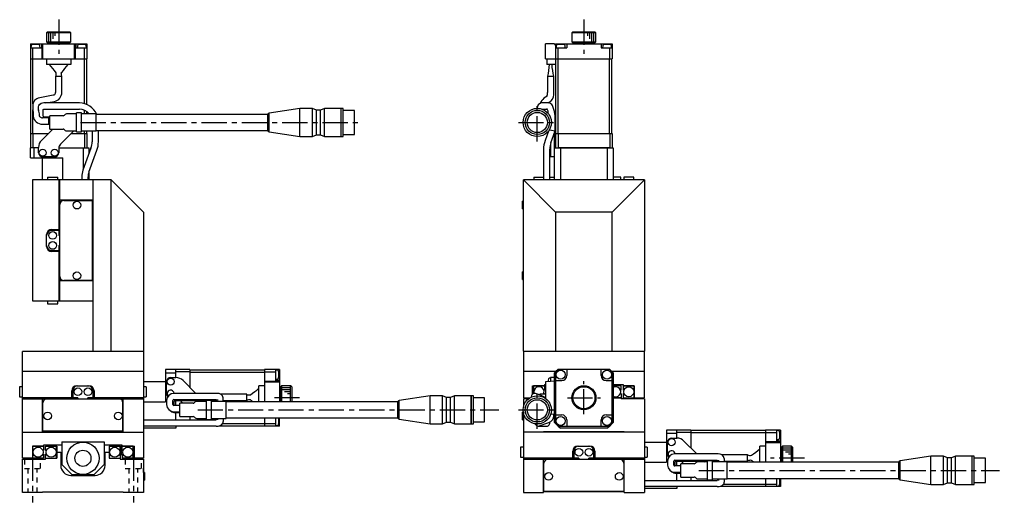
# Model space of a CAD drawing. Extents: x -591 to 418, y 17 to 757.
# Drawn here: x -82.6 to 403.2, y 273 to 512.4 of the extents above; entities that cross this region are included whole.
import ezdxf

# ---------------------------------------------------------------- set-up
doc = ezdxf.new("R2010")
doc.units = 0
doc.header["$LTSCALE"] = 10
doc.linetypes.add('CENTER', pattern=[2, 1.25, -0.25, 0.25, -0.25])
doc.linetypes.add('DOT', pattern=[0.5, 0.25, -0.25])
doc.layers.add('1', color=7, linetype='CONTINUOUS')

msp = doc.modelspace()

# ---------------------------------------------------------------- linework, layer by layer
at = {"layer": '1', "color": 4, "linetype": 'CENTER'}
for p, q in [((-63.217976, 512.362223), (-63.217976, 495.413484)), ((197.169486, 512.362222), (197.169486, 495.413484)), ((174.069486, 451.966426), (174.069486, 470.766424)), ((-52.375082, 461.366425), (87.624918, 461.366425)), ((164.669487, 461.366425), (183.469484, 461.366425)), ((197.169486, 316.666425), (197.169486, 333.066425)), ((174.069486, 309.466426), (174.069486, 328.266423)), ((56.216996, 324.866425), (42.011875, 324.866425)), ((188.969486, 324.866425), (205.369486, 324.866425)), ((5.726911, 318.866425), (154.935208, 318.866424)), ((164.669487, 318.866424), (183.469485, 318.866424)), ((-76.217976, 296.136478), (-76.217976, 272.992683)), ((-26.217976, 296.136478), (-26.217976, 272.992683)), ((306.517893, 294.866425), (289.686042, 294.866425)), ((254.154559, 288.866425), (403.188343, 288.866424))]:
    msp.add_line(p, q, dxfattribs=at)
at = {"layer": '1', "color": 7, "linetype": 'CONTINUOUS'}
for p, q in [((-68.717976, 506.366425), (-69.217976, 505.866425)), ((-57.217976, 505.866425), (-69.217976, 505.866425)), ((-69.217976, 505.866425), (-69.217976, 501.366425)), ((-68.717976, 506.366425), (-57.717976, 506.366425)), ((-57.217976, 505.866425), (-57.717976, 506.366425)), ((-57.217976, 501.366425), (-57.217976, 505.866425)), ((191.669486, 506.366425), (191.169486, 505.866425)), ((203.169486, 505.866425), (191.169486, 505.866425)), ((191.169486, 505.866425), (191.169486, 501.366425)), ((191.669486, 506.366425), (202.669486, 506.366425)), ((203.169486, 505.866425), (202.669486, 506.366425)), ((203.169486, 501.366425), (203.169486, 505.866425)), ((-69.217976, 501.366425), (-57.217976, 501.366425)), ((-69.217976, 501.366425), (-68.717976, 500.866425)), ((-57.717976, 500.866425), (-68.717976, 500.866425)), ((-65.717976, 500.866425), (-65.717976, 500.366425)), ((-60.717976, 500.366425), (-60.717976, 500.866425)), ((-57.717976, 500.866425), (-57.217976, 501.366425)), ((191.169486, 501.366425), (203.169486, 501.366425)), ((191.169486, 501.366425), (191.669486, 500.866425)), ((202.669486, 500.866425), (191.669486, 500.866425)), ((194.669486, 500.866425), (194.669486, 500.366425)), ((199.669486, 500.366425), (199.669486, 500.866425)), ((202.669486, 500.866425), (203.169486, 501.366425)), ((-77.217976, 500.366425), (-49.217976, 500.366425)), ((-77.217976, 500.366425), (-77.217976, 492.866425)), ((-77.217976, 498.366425), (-71.717976, 498.366425)), ((-76.881775, 499.351705), (-76.967976, 498.366425)), ((-76.017976, 492.866425), (-76.017976, 498.366425)), ((-72.467976, 498.366425), (-72.554177, 499.351705)), ((-71.717976, 500.366425), (-71.717976, 498.366425)), ((-71.467976, 492.866425), (-71.467976, 500.066425)), ((-71.433013, 500.066425), (-71.467976, 500.066425)), ((-71.433013, 500.366425), (-71.433013, 500.066425)), ((-71.118342, 492.866425), (-71.118342, 500.366425)), ((-55.31761, 492.866425), (-55.31761, 500.366425)), ((-55.002939, 500.366425), (-55.002939, 500.066425)), ((-54.967976, 500.066425), (-55.002939, 500.066425)), ((-54.967976, 492.866425), (-54.967976, 500.066425)), ((-54.717976, 500.366425), (-54.717976, 498.366425)), ((-54.717976, 498.366425), (-49.217976, 498.366425)), ((-53.881775, 499.351705), (-53.967976, 498.366425)), ((-50.417976, 492.866425), (-50.417976, 498.366425)), ((-49.467976, 498.366425), (-49.554177, 499.351705)), ((-49.217976, 500.366425), (-49.217976, 492.866425)), ((178.169486, 492.866425), (178.169486, 500.366425)), ((182.669486, 500.366425), (178.169486, 500.366425)), ((182.669486, 500.366425), (182.669486, 500.066425)), ((182.669486, 500.066425), (183.169486, 500.066425)), ((183.169486, 500.366425), (211.169486, 500.366425)), ((183.169486, 500.366425), (183.169486, 490.066425)), ((183.169486, 498.366425), (188.669486, 498.366425)), ((183.505686, 499.351705), (183.419486, 498.366425)), ((184.369486, 492.866425), (184.369486, 498.366425)), ((187.919486, 498.366425), (187.833285, 499.351705)), ((188.669486, 500.366425), (188.669486, 498.366425)), ((205.669486, 500.366425), (205.669486, 498.366425)), ((205.669486, 498.366425), (211.169486, 498.366425)), ((206.505686, 499.351705), (206.419486, 498.366425)), ((209.969486, 492.866425), (209.969486, 498.366425)), ((210.919486, 498.366425), (210.833285, 499.351705)), ((211.169486, 500.366425), (211.169486, 492.866425)), ((-77.217976, 492.866425), (-49.217976, 492.866425)), ((-77.117976, 455.866425), (-77.117976, 492.866425)), ((-75.976555, 470.5857), (-75.976555, 492.866425)), ((-69.217976, 492.866425), (-69.217976, 490.066425)), ((-57.217976, 492.866425), (-57.217976, 490.066425)), ((-50.459397, 470.694736), (-50.459397, 492.866425)), ((-49.317976, 470.296339), (-49.317976, 492.866425)), ((178.169486, 492.866425), (211.169486, 492.866425)), ((178.769486, 492.866425), (178.769486, 490.066425)), ((183.269486, 455.866425), (183.269486, 492.866425)), ((184.410907, 455.866425), (184.410907, 492.866425)), ((209.928064, 455.866425), (209.928064, 492.866425)), ((211.069486, 455.866425), (211.069486, 492.866425)), ((-57.217976, 490.066425), (-69.217976, 490.066425)), ((-64.516864, 486.010544), (-64.470418, 485.893935)), ((-62.002547, 485.733015), (-61.968916, 485.883448)), ((-61.968916, 485.883448), (-61.929062, 485.990136)), ((-61.929062, 485.990136), (-61.844673, 486.131952)), ((183.169486, 490.066425), (178.769486, 490.066425)), ((-64.767975, 484.266425), (-61.667975, 484.266425)), ((-64.767975, 484.266425), (-64.767975, 476.283724)), ((-61.667975, 476.283724), (-61.667975, 484.266425)), ((179.144486, 484.266425), (179.144486, 476.283724)), ((179.144486, 484.266425), (182.244486, 484.266425)), ((182.244486, 476.283724), (182.244486, 484.266425)), ((-65.890907, 474.854103), (-72.652744, 473.619749)), ((-69.580473, 471.029355), (-65.334211, 471.804498)), ((-65.840681, 474.864332), (-65.890907, 474.854103)), ((-65.704032, 474.903227), (-65.840681, 474.864332)), ((-65.573793, 474.956433), (-65.704032, 474.903227)), ((-65.45118, 475.022698), (-65.573793, 474.956433)), ((177.368333, 473.375923), (177.360522, 473.370577)), ((178.936495, 474.444273), (177.368333, 473.375923)), ((179.429876, 471.029355), (180.925556, 472.048325)), ((-76.07208, 469.512641), (-75.811415, 464.507443)), ((-75.976555, 455.866425), (-75.976555, 467.6784)), ((-73.250771, 469.695281), (-73.194502, 469.774524)), ((-72.846736, 470.134117), (-72.375305, 470.490493)), ((-70.925807, 467.479355), (-70.925496, 467.496875)), ((-70.925807, 464.479355), (-70.925807, 467.479355)), ((-70.925496, 467.496875), (-70.924497, 467.515321)), ((-70.924497, 467.515321), (-70.922809, 467.533716)), ((-70.922809, 467.533716), (-70.920432, 467.552044)), ((-70.920432, 467.552044), (-70.917363, 467.57029)), ((-70.917363, 467.57029), (-70.913601, 467.588438)), ((-70.913601, 467.588438), (-70.909141, 467.606472)), ((-70.909141, 467.606472), (-70.903978, 467.624376)), ((-70.903978, 467.624376), (-70.898104, 467.642131)), ((-70.898104, 467.642131), (-70.891513, 467.659719)), ((-70.891513, 467.659719), (-70.884195, 467.67712)), ((-70.884195, 467.67712), (-70.876138, 467.694312)), ((-70.876138, 467.694312), (-70.86733, 467.711274)), ((-70.86733, 467.711274), (-70.857756, 467.727979)), ((-70.857756, 467.727979), (-70.847402, 467.744402)), ((-70.847402, 467.744402), (-70.836247, 467.760512)), ((-70.836247, 467.760512), (-70.824273, 467.776277)), ((-70.824273, 467.776277), (-70.811456, 467.791661)), ((-70.811456, 467.791661), (-70.797771, 467.806623)), ((-70.797771, 467.806623), (-70.783191, 467.821119)), ((-70.783191, 467.821119), (-70.767686, 467.835095)), ((-70.767686, 467.835095), (-70.751222, 467.848494)), ((-70.751222, 467.848494), (-70.733766, 467.861248)), ((-70.733766, 467.861248), (-70.715282, 467.873278)), ((-70.715282, 467.873278), (-70.695736, 467.884493)), ((-70.695736, 467.884493), (-70.675097, 467.894787)), ((-70.675097, 467.894787), (-70.653345, 467.904038)), ((-70.653345, 467.904038), (-70.630473, 467.912105)), ((-70.630473, 467.912105), (-70.606507, 467.918829)), ((-70.606507, 467.918829), (-70.581514, 467.924038)), ((-70.581514, 467.924038), (-70.55562, 467.927559)), ((-70.55562, 467.927559), (-70.529029, 467.929231)), ((-70.529029, 467.929231), (-70.519512, 467.929355)), ((-52.912855, 471.029355), (-70.519512, 471.029355)), ((-70.519512, 467.929355), (-52.912855, 467.929355)), ((-50.459397, 465.566425), (-50.459397, 467.415744)), ((-49.317976, 465.566425), (-49.317976, 466.764627)), ((56.36781, 468.366424), (41.133828, 466.050751)), ((56.36781, 454.366426), (56.36781, 468.366424)), ((62.560809, 468.366424), (56.36781, 468.366424)), ((62.560809, 454.366426), (62.560809, 468.366424)), ((64.560809, 467.516425), (62.560809, 468.366424)), ((64.560809, 455.216425), (64.560809, 467.516425)), ((66.560809, 467.516425), (64.560809, 467.516425)), ((68.560809, 468.366424), (66.560809, 467.516425)), ((66.560809, 455.216425), (66.560809, 467.516425)), ((68.560809, 454.366426), (68.560809, 468.366424)), ((76.817809, 468.366424), (68.560809, 468.366424)), ((76.817809, 454.366426), (76.817809, 468.366424)), ((76.867809, 468.316424), (76.817809, 468.366424)), ((76.867809, 454.366426), (76.867809, 468.366424)), ((77.867811, 468.366424), (76.867809, 468.366424)), ((77.867811, 454.366426), (77.867811, 468.366424)), ((83.367812, 467.366423), (77.867811, 467.366423)), ((83.367812, 455.366427), (83.367812, 467.366423)), ((175.999943, 471.029355), (175.960617, 471.028883)), ((179.742353, 471.029355), (175.999943, 471.029355)), ((176.50422, 467.929355), (179.098119, 467.929355)), ((177.136073, 467.656602), (177.146956, 467.929499)), ((177.213141, 467.620817), (177.378905, 467.929355)), ((-72.715611, 464.668668), (-72.738136, 465.101187)), ((-72.715084, 464.659578), (-72.715611, 464.668668)), ((-72.69554, 464.528278), (-72.715084, 464.659578)), ((-72.659167, 464.411992), (-72.69554, 464.528278)), ((-72.610147, 464.307152), (-72.659167, 464.411992)), ((-72.550511, 464.211093), (-72.610147, 464.307152)), ((-68.13219, 463.616425), (-71.266665, 463.616425)), ((-67.63219, 464.029355), (-70.475807, 464.029355)), ((-68.13219, 460.516425), (-68.13219, 463.616425)), ((-67.63219, 458.066425), (-67.63219, 464.666425)), ((-61.046403, 464.666425), (-67.63219, 464.666425)), ((-60.025083, 465.273532), (-60.339296, 464.959318)), ((-54.467976, 465.566425), (-59.317976, 465.566425)), ((-54.467976, 456.666425), (-54.467976, 466.066425)), ((-51.967976, 466.066425), (-54.467976, 466.066425)), ((-51.967976, 456.666425), (-51.967976, 466.066425)), ((-44.63219, 465.566425), (-51.967976, 465.566425)), ((-44.63219, 457.166425), (-44.63219, 465.566425)), ((40.410154, 465.366425), (-44.63219, 465.366425)), ((40.410154, 457.366425), (40.410154, 465.366425)), ((41.133828, 456.682099), (41.133828, 466.050751)), ((-71.75351, 452.487746), (-66.17483, 458.066425)), ((-71.266665, 460.516425), (-68.13219, 460.516425)), ((-68.13219, 460.929355), (-67.63219, 460.929355)), ((-67.63219, 458.066425), (-61.046403, 458.066425)), ((-55.761122, 457.166425), (-62.339296, 450.588251)), ((-60.339296, 457.773532), (-60.025083, 457.459318)), ((-59.317976, 457.166425), (-54.467976, 457.166425)), ((-54.467976, 456.666425), (-51.967976, 456.666425)), ((-51.967976, 457.166425), (-44.63219, 457.166425)), ((-50.459397, 455.866425), (-50.459397, 457.166425)), ((-49.317976, 455.866425), (-49.317976, 457.166425)), ((-46.637674, 457.166425), (-46.637674, 451.835513)), ((-44.63219, 457.366425), (40.410154, 457.366425)), ((-43.537674, 451.835513), (-43.537674, 457.366425)), ((41.133828, 456.682099), (56.36781, 454.366426)), ((179.617246, 457.097662), (177.894933, 452.365644)), ((180.044358, 457.719387), (182.955647, 457.206049)), ((180.80798, 451.305382), (182.955647, 457.206049)), ((182.955647, 457.206049), (182.955647, 461.479355)), ((-77.217976, 455.866425), (-77.217976, 448.966425)), ((-77.217976, 455.866425), (-68.37483, 455.866425)), ((-76.017976, 455.866425), (-76.017976, 448.866425)), ((-57.061122, 455.866425), (-49.217976, 455.866425)), ((-50.417976, 455.866425), (-50.417976, 448.866425)), ((-49.217976, 455.866425), (-49.217976, 448.966425)), ((56.36781, 454.366426), (62.560809, 454.366426)), ((62.560809, 454.366426), (64.560809, 455.216425)), ((64.560809, 455.216425), (66.560809, 455.216425)), ((66.560809, 455.216425), (68.560809, 454.366426)), ((68.560809, 454.366426), (76.817809, 454.366426)), ((76.817809, 454.366426), (76.867809, 454.416426)), ((76.867809, 454.366426), (77.867811, 454.366426)), ((77.867811, 455.366427), (83.367812, 455.366427)), ((182.669486, 432.866425), (182.669486, 456.419827)), ((183.169486, 455.866425), (183.169486, 448.866425)), ((183.169486, 455.866425), (211.169486, 455.866425)), ((184.369486, 455.866425), (184.369486, 448.966425)), ((209.969486, 455.866425), (209.969486, 448.966425)), ((211.169486, 455.866425), (211.169486, 448.866425)), ((-77.217976, 448.966425), (-77.117976, 448.866425)), ((-77.217976, 443.866425), (-77.217976, 448.866425)), ((-73.217976, 448.866425), (-77.217976, 448.866425)), ((-75.496005, 448.866425), (-75.496005, 443.866425)), ((-73.217976, 446.366425), (-73.217976, 448.952212)), ((-63.217976, 448.46693), (-63.217976, 446.366425)), ((-63.191258, 448.866425), (-48.217976, 448.866425)), ((-47.226168, 448.618247), (-51.192041, 437.722102)), ((-50.939947, 438.414723), (-50.939947, 448.866425)), ((-49.317976, 448.866425), (-49.217976, 448.966425)), ((-48.278993, 436.661839), (-44.313121, 447.557985)), ((-48.217976, 448.866425), (-48.217976, 445.893277)), ((177.119486, 448.088116), (177.119486, 432.866425)), ((180.669486, 448.116425), (180.219486, 448.077055)), ((180.219486, 432.866425), (180.219486, 448.088116)), ((180.669486, 450.894279), (180.669486, 444.366425)), ((182.669486, 448.866425), (211.669486, 448.866425)), ((184.269486, 448.866425), (184.369486, 448.966425)), ((184.369486, 448.966425), (209.969486, 448.966425)), ((185.507582, 448.866425), (185.507582, 432.866425)), ((208.831389, 432.866425), (208.831389, 448.866425)), ((209.969486, 448.966425), (210.069486, 448.866425)), ((211.669486, 448.866425), (211.669486, 432.866425)), ((-77.217976, 443.866425), (-61.217976, 443.866425)), ((-65.217976, 444.366425), (-71.217976, 444.366425)), ((-71.217976, 432.866425), (-71.217976, 443.866425)), ((-61.217976, 432.866425), (-61.217976, 443.866425)), ((180.219486, 444.655795), (180.669486, 444.616425)), ((182.669486, 444.366425), (180.669486, 444.366425)), ((-76.217976, 432.866425), (-76.217976, 372.866425)), ((-37.217976, 432.866425), (-76.217976, 432.866425)), ((-68.717976, 434.266425), (-68.717976, 432.866425)), ((-68.717976, 434.266425), (-63.717976, 434.266425)), ((-63.717976, 432.866425), (-63.717976, 434.266425)), ((-63.217976, 432.866425), (-63.217976, 405.366425)), ((-62.717976, 372.866425), (-62.717976, 432.866425)), ((-51.767976, 434.455809), (-51.767976, 432.866425)), ((-48.667976, 432.866425), (-48.667976, 434.455809)), ((-48.217976, 436.829483), (-48.217976, 432.866425)), ((-46.217976, 347.866425), (-46.217976, 432.866425)), ((-37.217976, 347.966425), (-37.217976, 432.866425)), ((-21.217976, 416.866425), (-37.217976, 432.866425)), ((167.169486, 347.966425), (167.169486, 432.866425)), ((183.169486, 416.866425), (167.169486, 432.866425)), ((227.169486, 432.866425), (167.169486, 432.866425)), ((172.419486, 434.266425), (172.419486, 432.866425)), ((172.419486, 434.266425), (177.119486, 434.266425)), ((180.219486, 434.266425), (182.669486, 434.266425)), ((227.169486, 432.866425), (211.169486, 416.866425)), ((215.419486, 434.266425), (211.669486, 434.266425)), ((215.419486, 432.866425), (215.419486, 434.266425)), ((216.919486, 434.266425), (216.919486, 432.866425)), ((221.919486, 434.266425), (216.919486, 434.266425)), ((221.919486, 432.866425), (221.919486, 434.266425)), ((227.169486, 432.866425), (227.169486, 347.966425)), ((-46.217976, 422.866425), (-62.717976, 422.866425)), ((-60.717976, 422.666425), (-46.717976, 422.666425)), ((-47.717976, 422.866425), (-47.717976, 422.666425)), ((-46.717976, 422.666425), (-46.717976, 383.066425)), ((-46.517976, 422.866425), (-46.517976, 382.866425)), ((166.669486, 418.466425), (166.669486, 422.266425)), ((167.169486, 422.266425), (166.669486, 422.266425)), ((166.669486, 418.466425), (167.169486, 418.466425)), ((-21.217976, 416.866425), (-21.217976, 347.966425)), ((183.169486, 416.866425), (183.169486, 347.966425)), ((211.169486, 416.866425), (183.169486, 416.866425)), ((211.169486, 347.966425), (211.169486, 416.866425)), ((-66.717976, 408.366425), (-63.217976, 408.366425)), ((-69.217976, 399.866425), (-69.217976, 405.866425)), ((-63.217976, 407.866425), (-66.717976, 407.866425)), ((-62.717976, 405.366425), (-63.217976, 405.366425)), ((-63.217976, 400.366425), (-62.717976, 400.366425)), ((-63.217976, 400.366425), (-63.217976, 372.866425)), ((-66.717976, 397.866425), (-63.217976, 397.866425)), ((-63.217976, 397.366425), (-66.717976, 397.366425)), ((166.669486, 383.466425), (166.669486, 387.266425)), ((167.169486, 387.266425), (166.669486, 387.266425)), ((-46.217976, 382.866425), (-62.717976, 382.866425)), ((-46.717976, 383.066425), (-60.717976, 383.066425)), ((-47.717976, 383.066425), (-47.717976, 382.866425)), ((166.669486, 383.466425), (167.169486, 383.466425)), ((-76.217976, 372.866425), (-46.217976, 372.866425)), ((-68.717976, 372.866425), (-68.717976, 371.466425)), ((-68.717976, 371.466425), (-63.717976, 371.466425)), ((-63.717976, 371.466425), (-63.717976, 372.866425)), ((-21.217976, 347.866425), (-81.217976, 347.866425)), ((-81.217976, 294.866425), (-81.217976, 347.866425)), ((-46.217976, 347.966425), (-37.217976, 347.966425)), ((-37.217976, 347.966425), (-37.117976, 347.866425)), ((-21.317976, 347.866425), (-21.217976, 347.966425)), ((-21.217976, 347.866425), (-21.217976, 294.866425)), ((167.169486, 347.966425), (167.269486, 347.866425)), ((167.169486, 347.866425), (167.169486, 324.866425)), ((227.169486, 347.866425), (167.169486, 347.866425)), ((183.069486, 347.866425), (183.169486, 347.966425)), ((183.169486, 347.966425), (211.169486, 347.966425)), ((211.169486, 347.966425), (211.269486, 347.866425)), ((227.069486, 347.866425), (227.169486, 347.966425)), ((227.169486, 324.866425), (227.169486, 347.866425)), ((-21.217976, 337.866425), (-81.217976, 337.866425)), ((-5.217976, 338.866425), (-10.217976, 338.866425)), ((-10.217976, 338.866425), (-10.217976, 322.866425)), ((-5.217976, 337.144454), (-10.217976, 337.144454)), ((-5.217976, 338.766425), (-5.117976, 338.866425)), ((-5.217976, 334.866425), (-5.217976, 338.866425)), ((1.782024, 337.666425), (-5.217976, 337.666425)), ((1.782024, 338.866425), (-5.117976, 338.866425)), ((1.782024, 338.866425), (1.782024, 330.023279)), ((1.782024, 338.766425), (38.782024, 338.766425)), ((1.782024, 337.625003), (38.782024, 337.625003)), ((38.782024, 338.866425), (38.782024, 322.866424)), ((46.282024, 338.866425), (38.782024, 338.866425)), ((38.782024, 337.666425), (44.282024, 337.666425)), ((44.282024, 338.866425), (44.282024, 333.366425)), ((45.267303, 338.530224), (44.282024, 338.616425)), ((46.282024, 338.866425), (46.282024, 322.866424)), ((183.313079, 337.866425), (167.169486, 337.866425)), ((182.669485, 337.144454), (183.169485, 337.666425)), ((182.669485, 312.588396), (182.669485, 337.144454)), ((184.369485, 338.866425), (183.169485, 337.666425)), ((183.169486, 337.666425), (183.169486, 312.066425)), ((210.014718, 338.866425), (184.324253, 338.866425)), ((188.669485, 338.866425), (188.669485, 335.866425)), ((205.669485, 335.866425), (205.669485, 338.866425)), ((211.169485, 337.666425), (209.969485, 338.866425)), ((227.169486, 337.866425), (211.025892, 337.866425)), ((211.169485, 337.666425), (211.669485, 337.144455)), ((211.169486, 312.066425), (211.169486, 337.666425)), ((211.669485, 337.144455), (211.669486, 312.588396)), ((-81.217976, 330.366425), (-82.617976, 330.366425)), ((-82.617976, 330.366425), (-82.617976, 325.366425)), ((-54.217976, 330.866425), (-48.217976, 330.866425)), ((-21.217976, 332.866425), (-10.217976, 332.866425)), ((-19.817976, 330.366425), (-21.217976, 330.366425)), ((-19.817976, 330.366425), (-19.817976, 325.366425)), ((-9.717976, 326.866425), (-9.717976, 332.866425)), ((-7.717976, 334.866425), (-5.13219, 334.866425)), ((-1.596656, 333.401959), (4.758576, 327.046727)), ((35.982024, 322.866424), (35.982024, 330.866425)), ((38.782024, 330.866425), (35.982024, 330.866425)), ((38.782024, 333.116425), (45.982024, 333.116425)), ((38.782024, 332.766791), (46.282024, 332.766791)), ((44.282024, 334.116425), (45.267303, 334.202626)), ((46.282024, 333.366425), (44.282024, 333.366425)), ((45.982024, 333.081461), (45.982024, 333.116425)), ((46.282024, 333.081461), (45.982024, 333.081461)), ((47.282024, 330.866425), (46.782024, 330.366425)), ((46.782024, 322.866424), (46.782024, 330.366425)), ((47.282024, 330.866425), (47.282024, 322.866424)), ((51.782024, 330.866425), (47.282024, 330.866425)), ((51.782024, 322.866424), (51.782024, 330.866425)), ((52.282024, 330.366425), (51.782024, 330.866425)), ((52.282024, 330.366425), (52.282024, 322.866424)), ((171.669486, 330.866425), (177.669486, 330.866425)), ((171.669486, 326.685678), (171.669486, 330.866425)), ((172.219486, 330.816425), (172.169486, 330.866425)), ((172.169486, 326.965752), (172.169486, 330.866425)), ((177.669486, 330.816425), (172.219486, 330.816425)), ((172.219486, 330.816425), (172.219486, 326.981644)), ((177.669486, 331.366425), (178.169485, 331.366425)), ((177.669486, 331.366425), (177.669486, 328.869027)), ((183.169485, 333.116424), (178.169485, 332.766791)), ((178.169485, 332.766791), (178.169486, 324.540047)), ((180.669485, 334.616425), (179.986698, 334.556689)), ((182.669485, 334.866425), (180.669485, 334.866425)), ((180.669485, 334.866425), (180.669485, 332.941608)), ((183.169485, 333.366425), (186.169485, 333.366425)), ((208.169485, 333.366425), (211.169485, 333.366425)), ((211.669485, 331.366425), (216.669486, 331.366425)), ((215.669486, 330.866425), (211.669485, 330.866425)), ((215.669486, 328.869027), (215.669486, 330.866425)), ((216.669486, 331.366425), (216.669486, 328.869027)), ((216.669486, 330.866425), (222.169486, 330.866425)), ((222.119486, 330.816425), (216.669486, 330.816425)), ((222.119486, 330.816425), (222.169486, 330.866425)), ((222.119486, 324.866425), (222.119486, 330.816425)), ((222.169486, 330.866425), (222.169486, 324.866425)), ((-56.717976, 324.866425), (-56.717976, 328.366425)), ((-56.217976, 328.366425), (-56.217976, 324.866425)), ((-46.217976, 324.866425), (-46.217976, 328.366425)), ((-45.717976, 328.366425), (-45.717976, 324.866425)), ((14.845102, 327.046727), (-6.154898, 327.046727)), ((29.982024, 326.616424), (17.122448, 326.616424)), ((29.982024, 323.516424), (29.982024, 326.616424)), ((46.782024, 327.366425), (46.282024, 327.366425)), ((120.86781, 325.866423), (105.633827, 323.55075)), ((120.86781, 311.866425), (120.86781, 325.866423)), ((127.060809, 325.866423), (120.86781, 325.866423)), ((127.060809, 311.866425), (127.060809, 325.866423)), ((129.060809, 325.016424), (127.060809, 325.866423)), ((133.060809, 325.866423), (131.060809, 325.016424)), ((133.060809, 311.866425), (133.060809, 325.866423)), ((141.317809, 325.866423), (133.060809, 325.866423)), ((141.317809, 311.866425), (141.317809, 325.866423)), ((141.367809, 325.816423), (141.317809, 325.866423)), ((141.367809, 311.866425), (141.367809, 325.866423)), ((142.367811, 325.866423), (141.367809, 325.866423)), ((142.367811, 311.866425), (142.367811, 325.866423)), ((171.113918, 325.211864), (171.113918, 325.496727)), ((175.588607, 326.081702), (173.194049, 326.953251)), ((178.169486, 326.616424), (175.506204, 326.616424)), ((177.329951, 328.529492), (177.669486, 328.869027)), ((177.329951, 327.203358), (177.669486, 326.863823)), ((177.669486, 326.863823), (177.669486, 326.616424)), ((215.329951, 328.529492), (215.669486, 328.869027)), ((215.669486, 326.863823), (215.329951, 327.203358)), ((215.669486, 326.863823), (215.669486, 324.366425)), ((216.669486, 328.869027), (217.00902, 328.529492)), ((216.669486, 326.863823), (217.00902, 327.203358)), ((216.669486, 326.863823), (216.669486, 324.866425)), ((-82.617976, 325.366425), (-81.217976, 325.366425)), ((-53.717976, 324.866425), (-81.217976, 324.866425)), ((-81.217976, 324.366425), (-21.217976, 324.366425)), ((-71.217976, 307.866425), (-71.217976, 324.366425)), ((-71.017976, 308.366425), (-71.017976, 322.366425)), ((-53.717976, 324.866425), (-53.717976, 324.366425)), ((-48.717976, 324.366425), (-48.717976, 324.866425)), ((-21.217976, 324.866425), (-48.717976, 324.866425)), ((-31.417976, 308.366425), (-31.417976, 322.366425)), ((-31.217976, 307.866425), (-31.217976, 324.366425)), ((-21.217976, 325.366425), (-19.817976, 325.366425)), ((-21.217976, 322.866425), (-10.217976, 322.866425)), ((-9.704898, 323.496727), (-9.704898, 321.496727)), ((-6.604898, 321.496727), (-6.604898, 323.496727)), ((-6.154898, 323.946727), (14.845102, 323.946727)), ((-3.13219, 321.046727), (-6.154898, 321.046727)), ((-5.923673, 321.066424), (-5.923673, 323.066424)), ((-5.473673, 323.516424), (10.032024, 323.516424)), ((-5.217976, 321.046727), (-5.217976, 323.516424)), ((-3.13219, 315.566425), (-3.13219, 322.166425)), ((3.453597, 322.166425), (-3.13219, 322.166425)), ((-1.67483, 322.166425), (-3.02483, 323.516424)), ((4.474917, 322.773531), (4.160703, 322.459318)), ((10.032024, 323.066424), (5.182024, 323.066425)), ((8.288879, 323.516424), (8.738878, 323.066424)), ((10.032024, 314.166425), (10.032024, 323.566425)), ((12.532024, 323.566425), (10.032024, 323.566425)), ((12.532024, 314.166425), (12.532024, 323.566425)), ((15.295102, 323.516424), (12.532024, 323.516424)), ((19.86781, 323.066424), (12.532024, 323.066424)), ((14.845102, 323.946727), (15.803185, 323.812269)), ((15.295102, 323.066424), (15.295102, 323.9245)), ((18.395102, 323.066424), (18.395102, 324.812686)), ((18.395102, 323.516424), (29.982024, 323.516424)), ((19.86781, 314.666424), (19.86781, 323.066424)), ((104.910154, 322.866424), (19.86781, 322.866424)), ((31.835782, 323.806659), (31.928288, 323.767118)), ((104.910154, 314.866424), (104.910154, 322.866424)), ((105.633827, 314.182099), (105.633827, 323.55075)), ((129.060809, 312.716424), (129.060809, 325.016424)), ((131.060809, 325.016424), (129.060809, 325.016424)), ((131.060809, 312.716424), (131.060809, 325.016424)), ((147.867812, 324.866422), (142.367811, 324.866422)), ((147.867812, 312.866426), (147.867812, 324.866422)), ((167.169486, 324.866425), (170.463938, 324.866425)), ((169.739361, 324.366425), (167.169486, 324.366425)), ((167.169486, 324.366425), (167.169486, 320.0454)), ((168.169486, 324.366425), (168.169486, 324.866425)), ((168.669486, 324.366425), (168.669486, 324.866425)), ((211.669486, 324.916425), (215.669486, 324.916425)), ((215.669486, 324.866425), (211.669486, 324.866425)), ((227.169486, 324.366425), (215.669486, 324.366425)), ((216.669486, 324.866425), (227.169486, 324.866425)), ((227.169486, 324.366425), (227.169486, 277.866425)), ((-6.154898, 317.946727), (-3.13219, 317.946727)), ((-5.473673, 317.516424), (-3.13219, 317.516424)), ((-5.217976, 313.916425), (-5.217976, 317.516424)), ((167.156456, 317.766425), (166.669486, 317.766425)), ((166.669486, 313.966425), (166.669486, 317.766425)), ((167.169486, 317.687449), (167.169486, 277.866425)), ((183.169486, 316.616425), (180.752998, 316.7854)), ((182.201305, 315.989971), (182.201305, 316.637792)), ((183.169486, 316.366425), (186.169486, 316.366425)), ((208.169486, 316.366425), (211.169486, 316.366425)), ((-21.217589, 313.916424), (14.845102, 313.916424)), ((-3.13219, 315.566425), (3.453597, 315.566425)), ((1.782024, 315.566425), (1.782024, 313.916425)), ((4.160703, 315.273531), (4.474917, 314.959318)), ((5.182024, 314.666425), (10.032024, 314.666424)), ((10.032024, 314.166425), (12.532024, 314.166425)), ((12.532024, 314.666424), (19.86781, 314.666424)), ((15.803185, 314.050882), (14.845102, 313.916425)), ((15.295102, 313.940844), (15.295102, 314.666424)), ((16.280009, 310.966425), (38.782024, 310.966425)), ((18.128481, 312.107846), (38.782024, 312.107846)), ((18.26656, 312.384036), (18.329925, 312.572132)), ((18.329925, 312.572132), (18.37164, 312.761978)), ((18.37164, 312.761978), (18.392391, 312.952163)), ((18.392391, 312.952163), (18.395102, 313.050465)), ((18.395102, 314.666424), (18.395102, 313.050465)), ((19.86781, 314.866424), (104.910154, 314.866424)), ((38.782024, 314.866424), (38.782024, 310.866425)), ((38.782024, 312.066425), (44.282024, 312.066425)), ((44.282024, 314.866424), (44.282024, 310.866425)), ((44.282024, 311.116425), (45.267303, 311.202626)), ((46.282024, 310.866425), (46.282024, 314.866424)), ((105.633827, 314.182099), (120.86781, 311.866425)), ((120.86781, 311.866425), (127.060809, 311.866425)), ((127.060809, 311.866425), (129.060809, 312.716424)), ((129.060809, 312.716424), (131.060809, 312.716424)), ((131.060809, 312.716424), (133.060809, 311.866425)), ((133.060809, 311.866425), (141.317809, 311.866425)), ((141.317809, 311.866425), (141.367809, 311.916425)), ((141.367809, 311.866425), (142.367811, 311.866425)), ((142.367811, 312.866426), (147.867812, 312.866426)), ((166.669486, 313.966425), (167.169486, 313.966425)), ((175.073435, 310.909901), (179.865477, 312.654061)), ((182.018818, 314.866425), (182.669486, 314.866425)), ((182.669486, 312.588396), (183.169486, 312.066425)), ((183.169486, 312.066425), (184.369486, 310.866425)), ((188.669486, 313.866425), (188.669486, 310.866425)), ((205.669486, 310.866425), (205.669486, 313.866425)), ((209.969486, 310.866425), (211.169486, 312.066425)), ((211.169486, 312.066425), (211.669486, 312.588396)), ((-81.217976, 307.866425), (-21.217976, 307.866425)), ((-71.017976, 309.366425), (-71.217976, 309.366425)), ((-31.217976, 308.166425), (-71.217976, 308.166425)), ((-31.417976, 308.366425), (-71.017976, 308.366425)), ((-31.217976, 309.366425), (-31.417976, 309.366425)), ((-5.217976, 309.866425), (-21.217976, 309.866425)), ((14.845102, 310.816424), (-21.217589, 310.816424)), ((-5.217976, 310.816425), (-5.217976, 309.866425)), ((46.282024, 310.866425), (38.782024, 310.866425)), ((227.169486, 307.866425), (167.169486, 307.866425)), ((174.543303, 310.816425), (178.695114, 310.816425)), ((177.169486, 308.166425), (217.169486, 308.166425)), ((177.169486, 307.866425), (177.169486, 308.166425)), ((184.369486, 310.866425), (185.507582, 309.866425)), ((184.369486, 310.866425), (209.969486, 310.866425)), ((208.83139, 309.866425), (185.507582, 309.866425)), ((209.969486, 310.866425), (208.83139, 309.866425)), ((217.169486, 307.866425), (217.169486, 308.166425)), ((243.169486, 308.866425), (238.169486, 308.866425)), ((238.169486, 308.866425), (238.169486, 292.866425)), ((243.169486, 307.144454), (238.169486, 307.144454)), ((243.169486, 308.766425), (243.269486, 308.866425)), ((243.169486, 304.866425), (243.169486, 308.866425)), ((250.169486, 307.666425), (243.169486, 307.666425)), ((250.169486, 308.866425), (243.269486, 308.866425)), ((250.169486, 308.866425), (250.169486, 300.023279)), ((250.169486, 308.766425), (287.169486, 308.766425)), ((250.169486, 307.625003), (287.169486, 307.625003)), ((294.669486, 308.866425), (287.169486, 308.866425)), ((287.169486, 308.866425), (287.169486, 292.866424)), ((287.169486, 307.666425), (292.669486, 307.666425)), ((292.669486, 308.866425), (292.669486, 303.366425)), ((293.654765, 308.530224), (292.669486, 308.616425)), ((294.669486, 308.866425), (294.669486, 292.866424)), ((-61.717976, 301.366425), (-70.717976, 301.366425)), ((-70.717976, 301.366425), (-70.717976, 298.869027)), ((-65.717976, 300.866425), (-65.717976, 301.366425)), ((-61.717976, 303.066425), (-61.717976, 291.866425)), ((-61.717976, 303.066425), (-40.717976, 303.066425)), ((-40.717976, 303.066425), (-40.717976, 291.866425)), ((-31.717976, 301.366425), (-40.717976, 301.366425)), ((-36.717976, 301.366425), (-36.717976, 300.866425)), ((-34.717976, 300.866425), (-34.717976, 301.366425)), ((-32.217976, 301.366425), (-32.217976, 296.616424)), ((-31.717976, 298.869027), (-31.717976, 301.366425)), ((227.169486, 302.866425), (238.169486, 302.866425)), ((238.669486, 296.866425), (238.669486, 302.866425)), ((240.669486, 304.866425), (243.255272, 304.866425)), ((246.790806, 303.401959), (253.146038, 297.046727)), ((287.169486, 303.116425), (294.369486, 303.116425)), ((287.169486, 302.766791), (294.669486, 302.766791)), ((292.669486, 304.116425), (293.654765, 304.202626)), ((294.669486, 303.366425), (292.669486, 303.366425)), ((294.369486, 303.081461), (294.369486, 303.116425)), ((294.669486, 303.081461), (294.369486, 303.081461)), ((-76.167976, 300.816425), (-76.217976, 300.866425)), ((-76.217976, 300.866425), (-76.217976, 294.866425)), ((-76.217976, 300.866425), (-70.717976, 300.866425)), ((-76.167976, 300.816425), (-76.167976, 294.866425)), ((-70.717976, 300.816425), (-76.167976, 300.816425)), ((-70.717976, 298.869027), (-71.057511, 298.529492)), ((-70.717976, 296.863823), (-71.057511, 297.203358)), ((-70.717976, 296.863823), (-70.717976, 294.866425)), ((-69.717976, 298.869027), (-69.717976, 300.866425)), ((-69.717976, 300.866425), (-64.217976, 300.866425)), ((-69.717976, 298.869027), (-69.378441, 298.529492)), ((-69.378441, 297.203358), (-69.717976, 296.863823)), ((-69.717976, 294.366425), (-69.717976, 296.863823)), ((-64.267976, 294.916425), (-64.267976, 300.866425)), ((-64.217976, 300.866425), (-64.217976, 294.866425)), ((-64.217976, 297.866425), (-62.217976, 297.866425)), ((-62.217976, 297.866425), (-62.217976, 291.366425)), ((-62.217976, 296.366425), (-61.717976, 296.866425)), ((-40.717976, 296.866425), (-40.217976, 296.366425)), ((-40.217976, 291.366425), (-40.217976, 297.866425)), ((-40.217976, 297.866425), (-38.217976, 297.866425)), ((-38.217976, 300.866425), (-38.217976, 294.866425)), ((-38.217976, 300.866425), (-32.717976, 300.866425)), ((-38.167976, 300.866425), (-38.167976, 294.916425)), ((-34.717976, 301.116425), (-34.035189, 301.176161)), ((-33.057511, 298.529492), (-32.717976, 298.869027)), ((-32.717976, 296.863823), (-33.057511, 297.203358)), ((-32.817976, 296.963823), (-32.817976, 298.769027)), ((-32.717976, 298.869027), (-32.717976, 300.866425)), ((-32.717976, 296.863823), (-32.717976, 294.366425)), ((-31.717976, 296.616424), (-32.717976, 296.616424)), ((-31.717976, 300.866425), (-25.717976, 300.866425)), ((-26.267976, 300.816425), (-31.717976, 300.816425)), ((-31.378441, 298.529492), (-31.717976, 298.869027)), ((-31.378441, 297.203358), (-31.717976, 296.863823)), ((-31.717976, 296.863823), (-31.717976, 294.866425)), ((-26.267976, 300.816425), (-26.217976, 300.866425)), ((-26.267976, 294.866425), (-26.267976, 300.816425)), ((-26.217976, 300.866425), (-26.217976, 294.866425)), ((-25.717976, 294.866425), (-25.717976, 300.866425)), ((167.169486, 300.366425), (165.769486, 300.366425)), ((165.769486, 300.366425), (165.769486, 295.366425)), ((191.669486, 294.866425), (191.669486, 298.366425)), ((192.169486, 298.366425), (192.169486, 294.866425)), ((194.169486, 300.866425), (200.169486, 300.866425)), ((202.169486, 294.866425), (202.169486, 298.366425)), ((202.669486, 298.366425), (202.669486, 294.866425)), ((228.569486, 300.366425), (227.169486, 300.366425)), ((228.569486, 300.366425), (228.569486, 295.366425)), ((263.232563, 297.046727), (242.232563, 297.046727)), ((278.369486, 296.616424), (265.50991, 296.616424)), ((278.369486, 293.516424), (278.369486, 296.616424)), ((284.369486, 292.866424), (284.369486, 300.866425)), ((287.169486, 300.866425), (284.369486, 300.866425)), ((295.169486, 297.366425), (294.669486, 297.366425)), ((295.669486, 300.866425), (295.169486, 300.366425)), ((295.169486, 292.866424), (295.169486, 300.366425)), ((295.669486, 300.866425), (295.669486, 292.866424)), ((300.169486, 300.866425), (295.669486, 300.866425)), ((300.169486, 292.866424), (300.169486, 300.866425)), ((300.669486, 300.366425), (300.169486, 300.866425)), ((300.669486, 300.366425), (300.669486, 292.866424)), ((-70.717976, 294.866425), (-81.217976, 294.866425)), ((-81.217976, 294.366425), (-69.717976, 294.366425)), ((-81.217976, 277.866425), (-81.217976, 294.366425)), ((-69.717976, 294.916425), (-64.267976, 294.916425)), ((-69.717976, 294.866425), (-64.217976, 294.866425)), ((-64.267976, 294.916425), (-64.217976, 294.866425)), ((-56.717976, 286.866425), (-61.717976, 291.866425)), ((-40.717976, 291.866425), (-45.717976, 286.866425)), ((-38.167976, 294.916425), (-38.217976, 294.866425)), ((-38.217976, 294.866425), (-32.717976, 294.866425)), ((-38.167976, 294.916425), (-32.717976, 294.916425)), ((-32.717976, 294.366425), (-21.217976, 294.366425)), ((-26.217976, 294.866425), (-31.717976, 294.866425)), ((-31.104694, 294.866425), (-31.104694, 294.366425)), ((-28.261491, 294.366503), (-28.261378, 294.86684)), ((-21.217976, 294.866425), (-25.717976, 294.866425)), ((-25.162408, 294.366425), (-25.162408, 294.866425)), ((-22.717976, 294.866425), (-22.717976, 294.366425)), ((-22.217976, 294.866425), (-22.217976, 294.366425)), ((-21.217976, 294.366425), (-21.217976, 277.866425)), ((165.769486, 295.366425), (167.169486, 295.366425)), ((194.669486, 294.866425), (167.169486, 294.866425)), ((167.169486, 294.366425), (227.169486, 294.366425)), ((177.169486, 277.866425), (177.169486, 294.366425)), ((177.369486, 278.366425), (177.369486, 292.366425)), ((194.669486, 294.866425), (194.669486, 294.366425)), ((199.669486, 294.366425), (199.669486, 294.866425)), ((227.169486, 294.866425), (199.669486, 294.866425)), ((216.969486, 292.366425), (216.969486, 278.366425)), ((217.169486, 277.866425), (217.169486, 294.366425)), ((227.169486, 295.366425), (228.569486, 295.366425)), ((227.169486, 292.866425), (238.169486, 292.866425)), ((238.682563, 293.496727), (238.682563, 291.496727)), ((241.782563, 291.496727), (241.782563, 293.496727)), ((242.232563, 293.946727), (263.232563, 293.946727)), ((242.463789, 291.066424), (242.463789, 293.066424)), ((242.913789, 293.516424), (258.419486, 293.516424)), ((243.169486, 291.046727), (243.169486, 293.516424)), ((245.255272, 285.566425), (245.255272, 292.166425)), ((251.841058, 292.166425), (245.255272, 292.166425)), ((246.712632, 292.166425), (245.362632, 293.516424)), ((252.862379, 292.773531), (252.548165, 292.459318)), ((258.419486, 293.066425), (253.569486, 293.066425)), ((256.676341, 293.516424), (257.12634, 293.066425)), ((258.419486, 284.166425), (258.419486, 293.566425)), ((260.919486, 293.566425), (258.419486, 293.566425)), ((260.919486, 284.166425), (260.919486, 293.566425)), ((263.682563, 293.516424), (260.919486, 293.516424)), ((268.255272, 293.066424), (260.919486, 293.066425)), ((263.232563, 293.946727), (264.190647, 293.812269)), ((263.682563, 293.066425), (263.682563, 293.9245)), ((266.782563, 294.812686), (266.782563, 293.066424)), ((266.782563, 293.516424), (278.369486, 293.516424)), ((268.255272, 284.666424), (268.255272, 293.066424)), ((353.297616, 292.866424), (268.255272, 292.866424)), ((280.223244, 293.806659), (280.31575, 293.767118)), ((353.297616, 284.866424), (353.297616, 292.866424)), ((369.255272, 295.866423), (354.021289, 293.55075)), ((354.021289, 284.182099), (354.021289, 293.55075)), ((369.255272, 281.866425), (369.255272, 295.866423)), ((375.448271, 295.866423), (369.255272, 295.866423)), ((375.448271, 281.866425), (375.448271, 295.866423)), ((377.448271, 295.016424), (375.448271, 295.866423)), ((377.448271, 282.716424), (377.448271, 295.016424)), ((379.448271, 295.016424), (377.448271, 295.016424)), ((381.448271, 295.866423), (379.448271, 295.016424)), ((379.448271, 282.716424), (379.448271, 295.016424)), ((381.448271, 281.866425), (381.448271, 295.866423)), ((389.705271, 295.866423), (381.448271, 295.866423)), ((389.705271, 281.866425), (389.705271, 295.866423)), ((389.755271, 295.816423), (389.705271, 295.866423)), ((389.755271, 281.866425), (389.755271, 295.866423)), ((390.755273, 295.866423), (389.755271, 295.866423)), ((390.755273, 281.866425), (390.755273, 295.866423)), ((396.255274, 294.866422), (390.755273, 294.866422)), ((396.255274, 282.866426), (396.255274, 294.866422)), ((-56.717976, 286.866425), (-45.717976, 286.866425)), ((-20.717976, 287.766425), (-21.217976, 287.766425)), ((-20.717976, 287.766425), (-20.717976, 283.966425)), ((245.255272, 291.046727), (242.232563, 291.046727)), ((242.232563, 287.946727), (245.255272, 287.946727)), ((242.913789, 287.516424), (245.255272, 287.516424)), ((243.169486, 283.916425), (243.169486, 287.516424)), ((-57.217976, 286.366425), (-45.217976, 286.366425)), ((-21.217976, 283.966425), (-20.717976, 283.966425)), ((227.169872, 283.916424), (263.232563, 283.916424)), ((245.255272, 285.566425), (251.841058, 285.566425)), ((250.169486, 285.566425), (250.169486, 283.916425)), ((252.548165, 285.273531), (252.862379, 284.959318)), ((253.569486, 284.666425), (258.419486, 284.666425)), ((258.419486, 284.166425), (260.919486, 284.166425)), ((260.919486, 284.666425), (268.255272, 284.666424)), ((264.190647, 284.050882), (263.232563, 283.916425)), ((263.682563, 283.940844), (263.682563, 284.666425)), ((266.515943, 282.107846), (287.169486, 282.107846)), ((266.654021, 282.384036), (266.717387, 282.572132)), ((266.717387, 282.572132), (266.759101, 282.761978)), ((266.759101, 282.761978), (266.779853, 282.952163)), ((266.779853, 282.952163), (266.782563, 283.050465)), ((266.782563, 284.666424), (266.782563, 283.050465)), ((268.255272, 284.866424), (353.297616, 284.866424)), ((287.169486, 284.866424), (287.169486, 280.866425)), ((287.169486, 282.066425), (292.669486, 282.066425)), ((292.669486, 284.866424), (292.669486, 280.866425)), ((294.669486, 284.866424), (294.669486, 280.866425)), ((354.021289, 284.182099), (369.255272, 281.866425)), ((369.255272, 281.866425), (375.448271, 281.866425)), ((375.448271, 281.866425), (377.448271, 282.716424)), ((377.448271, 282.716424), (379.448271, 282.716424)), ((379.448271, 282.716424), (381.448271, 281.866425)), ((381.448271, 281.866425), (389.705271, 281.866425)), ((389.705271, 281.866425), (389.755271, 281.916425)), ((389.755271, 281.866425), (390.755273, 281.866425)), ((390.755273, 282.866426), (396.255274, 282.866426)), ((-71.217976, 277.866425), (-81.217976, 277.866425)), ((-71.217976, 277.866425), (-71.217976, 278.166425)), ((-71.217976, 278.166425), (-31.217976, 278.166425)), ((-31.217976, 277.866425), (-31.217976, 278.166425)), ((-21.217976, 277.866425), (-31.217976, 277.866425)), ((167.169486, 277.866425), (177.169486, 277.866425)), ((177.369486, 279.366425), (177.169486, 279.366425)), ((217.169486, 278.166425), (177.169486, 278.166425)), ((216.969486, 278.366425), (177.369486, 278.366425)), ((217.169486, 279.366425), (216.969486, 279.366425)), ((217.169486, 277.866425), (227.169486, 277.866425)), ((243.169486, 279.866425), (227.169486, 279.866425)), ((263.232563, 280.816424), (227.169873, 280.816424)), ((243.169486, 280.816425), (243.169486, 279.866425)), ((264.667471, 280.966425), (287.169486, 280.966425)), ((294.669486, 280.866425), (287.169486, 280.866425)), ((292.669486, 281.116425), (293.654765, 281.202626))]:
    msp.add_line(p, q, dxfattribs=at)
at = {"layer": '1', "color": 9, "linetype": 'CONTINUOUS'}
for p, q in [((-68.217976, 505.866425), (-68.217976, 501.366425)), ((-67.217976, 505.866425), (-67.217976, 501.366425)), ((-66.217976, 505.866425), (-66.217976, 502.866425)), ((-65.217976, 505.866425), (-65.217976, 504.366425)), ((199.169486, 504.366425), (199.169486, 505.866425)), ((200.169486, 502.866425), (200.169486, 505.866425)), ((201.169486, 501.366425), (201.169486, 505.866425)), ((202.169486, 501.366425), (202.169486, 505.866425)), ((51.782024, 329.866425), (47.282024, 329.866425)), ((51.782024, 328.866425), (47.282024, 328.866425)), ((51.782024, 327.866425), (48.782024, 327.866425)), ((51.782024, 326.866425), (50.282024, 326.866425)), ((300.169486, 299.866425), (295.669486, 299.866425)), ((300.169486, 298.866425), (295.669486, 298.866425)), ((300.169486, 297.866425), (297.169486, 297.866425)), ((300.169486, 296.866425), (298.669486, 296.866425))]:
    msp.add_line(p, q, dxfattribs=at)
at = {"layer": '1', "color": 9, "linetype": 'DOT'}
for p, q in [((-80.217976, 294.366425), (-80.217976, 289.866425)), ((-72.217976, 289.866425), (-72.217976, 294.366425)), ((-30.217976, 294.366425), (-30.217976, 289.866425)), ((-22.217976, 289.866425), (-22.217976, 294.366425)), ((-80.217976, 289.866425), (-72.217976, 289.866425)), ((-78.467976, 289.866425), (-78.467976, 277.866425)), ((-73.967976, 277.866425), (-73.967976, 289.866425)), ((-30.217976, 289.866425), (-22.217976, 289.866425)), ((-28.467976, 289.866425), (-28.467976, 277.866425)), ((-23.967976, 277.866425), (-23.967976, 289.866425))]:
    msp.add_line(p, q, dxfattribs=at)
at = {"layer": '1', "color": 7, "linetype": 'CONTINUOUS'}
for centre, radius in [((174.069486, 461.366425), 6.999999), ((174.069486, 461.366425), 5.999998), ((174.069486, 461.366425), 5), ((-71.217976, 446.366425), 1.75), ((-65.217976, 446.366425), 1.75), ((-54.217976, 420.366425), 1.9), ((-66.217976, 405.366425), 1.9), ((-66.217976, 400.366425), 1.9), ((-54.217976, 385.366425), 1.9), ((185.669485, 336.366425), 2.25), ((208.669485, 336.366425), 2.25), ((-7.717976, 332.866425), 1.75), ((197.169486, 324.866425), 6), ((197.169486, 324.866425), 5.5), ((219.419486, 327.866425), 2.5), ((-53.717976, 327.866425), 1.9), ((-48.717976, 327.866425), 1.9), ((174.069486, 318.866424), 6.999999), ((174.069486, 318.866424), 5.999998), ((174.069486, 318.866424), 5), ((-68.717976, 315.866425), 1.9), ((-33.717976, 315.866425), 1.9), ((185.669486, 313.366425), 2.25), ((208.669486, 313.366425), 2.25), ((-51.217976, 294.866425), 8), ((240.669486, 302.866425), 1.75), ((-73.467976, 297.866425), 2.5), ((-66.967976, 297.866425), 2.5), ((-51.217976, 294.866425), 4), ((-35.467976, 297.866425), 2.5), ((-28.967976, 297.866425), 2.5), ((194.669486, 297.866425), 1.9), ((199.669486, 297.866425), 1.9), ((179.669486, 285.866425), 1.9), ((214.669486, 285.866425), 1.9)]:
    msp.add_circle(centre, radius, dxfattribs=at)
for centre, radius, start, end in [((-76.383678, 499.308127), 0.5, 107.629155, 175), ((-74.717976, 494.066425), 6, 72.370845, 107.629155), ((-73.052274, 499.308127), 0.5, 5, 72.370845), ((-53.383678, 499.308127), 0.5, 107.629155, 175), ((-51.717976, 494.066425), 6, 72.370845, 107.629155), ((-50.052274, 499.308127), 0.5, 5, 72.370845), ((184.003784, 499.308127), 0.5, 107.629155, 175), ((185.669486, 494.066425), 6, 72.370845, 107.629155), ((187.335187, 499.308127), 0.5, 5, 72.370845), ((207.003784, 499.308127), 0.5, 107.629155, 175), ((208.669486, 494.066425), 6, 72.370845, 107.629155), ((210.335187, 499.308127), 0.5, 5, 72.370845), ((-115.056837, 449.412977), 62.399285, 35.90946661, 40.65517057), ((-67.357429, 485.371564), 2.933889, 337.87177949, 10.25603802), ((17.193052, 426.530925), 98.991133, 140.07157, 142.98066425), ((146.148347, 492.227875), 34.032002, 346.470847, 356.358564), ((212.651343, 491.844511), 31.474277, 183.238552, 193.932037), ((-58.653961, 485.456107), 3.360016, 175.27273389, 200.7364772), ((-66.245489, 476.268631), 1.477591, 302.5183827, 0.58527459), ((-66.189485, 476.244554), 4.52168, 280.90317, 0.496344), ((172.474989, 476.147457), 6.670889, 344.035171, 1.170471), ((176.936369, 475.613643), 5.350244, 318.211383, 7.194792), ((-72.074728, 469.661605), 4.000126, 98.308294, 182.134186), ((183.224615, 466.935628), 8.70916, 132.493601, 152.555614), ((-70.679311, 468.625183), 2.785232, 157.40564083, 204.29242886), ((-81.847535, 464.500844), 9.12916, 3.770621, 19.042138), ((-70.514645, 467.540356), 3.489003, 90.079914, 140.184939), ((-52.953808, 461.661089), 9.368356, 23.305586, 89.749535), ((-52.934127, 461.71769), 6.211702, 38.300033, 89.803785), ((176.417249, 468.707053), 2.371266, 101.83669, 188.253318), ((171.396247, 464.987176), 8.228404, 4.683826, 23.434828), ((179.671756, 468.846043), 2.184453, 26.01173141, 88.148008), ((162.511342, 462.502975), 20.469915, 357.13366705, 20.8960283), ((-71.439357, 464.902938), 4.38991, 185.168886, 272.2545), ((-71.318428, 465.187872), 1.5723, 218.40692291, 271.88662847), ((-70.475807, 464.479355), 0.45, 180, 270), ((-61.046403, 465.666425), 1, 270, 315), ((-59.317976, 464.566425), 1, 90, 135), ((41.367811, 465.078508), 1.000002, 103.531698, 163.266744), ((-61.046403, 457.066425), 1, 45, 90), ((-59.317976, 458.166425), 1, 225, 270), ((41.367811, 457.654342), 1.000002, 196.733256, 256.468302), ((-68.217976, 448.952212), 5, 135, 180), ((-56.118956, 451.907349), 9.481554, 339.702493, 359.565902), ((-56.114697, 451.906472), 12.577223, 339.772837, 359.676743), ((189.696508, 448.017157), 12.577223, 159.772837, 179.676743), ((-60.217976, 448.46693), 3, 135, 180), ((189.700767, 448.01628), 9.481554, 159.702493, 179.565902), ((-71.217976, 446.366425), 2, 180, 270), ((-65.217976, 446.366425), 2, 270, 0), ((-42.217976, 434.455809), 9.55, 160, 180), ((-42.217976, 434.455809), 6.45, 160, 180), ((-60.717976, 420.666425), 2, 90, 180), ((-66.717976, 405.866425), 2.5, 90, 180), ((-66.717976, 405.366425), 2.5, 90, 180), ((-66.717976, 400.366425), 2.5, 180, 270), ((-66.717976, 399.866425), 2.5, 180, 270), ((-60.717976, 385.066425), 2, 180, 270), ((45.223726, 338.032127), 0.5, 17.629155, 85), ((39.982024, 336.366425), 6, 342.370845, 17.629155), ((186.169485, 335.866425), 2.5, 270.000001, 0.000001), ((208.169485, 335.866425), 2.5, 180.000001, 270.000001), ((-54.217976, 328.366425), 2.5, 90, 180), ((-53.717976, 328.366425), 2.5, 90, 180), ((-48.717976, 328.366425), 2.5, 0, 90), ((-48.217976, 328.366425), 2.5, 0, 90), ((-7.717976, 332.866425), 2, 90, 180), ((-5.13219, 329.866425), 5, 45, 90), ((45.223726, 334.700723), 0.5, 275, 342.370845), ((174.919486, 327.866425), 2.5, 329.999968, 199.226502), ((184.369485, 332.866425), 5, 164.637452, 180.180142), ((180.030276, 334.058591), 0.5, 95.000001, 164.637452), ((212.919486, 327.866425), 2.5, 239.999999, 120.000003), ((-7.717976, 326.866425), 2, 180, 225.352273), ((-6.154898, 323.496727), 3.55, 90, 180), ((-7.717976, 326.866425), 1.75, 5.913658, 224.003082), ((14.846145, 319.733036), 7.313691, 85.95274082, 90.00817113), ((15.725431, 324.342083), 2.710832, 9.99725836, 97.69738539), ((31.251853, 329.246093), 2.970833, 244.69530626, 282.22572146), ((3.949925, 366.094818), 48.583733, 305.09299571, 311.24783254), ((172.663918, 325.496727), 1.55, 70.000001, 190.166308), ((175.506204, 325.066424), 1.55, 90.000001, 120.676452), ((172.151305, 316.637791), 10.05, 53.214287, 70.000001), ((-69.017976, 322.366425), 2, 90, 180), ((-33.417976, 322.366425), 2, 0, 90), ((-6.154898, 321.496727), 3.55, 180, 270), ((-6.154898, 323.496727), 0.45, 90, 180), ((-6.154898, 321.496727), 0.45, 180, 270), ((-5.473673, 323.066424), 0.45, 90, 180), ((-5.473673, 321.066424), 0.45, 180, 182.508741), ((3.453597, 323.166425), 1, 270, 315), ((5.182024, 322.066425), 1, 90, 135), ((31.293732, 320.642629), 3.210125, 80.27866908, 114.11791776), ((20.768279, 307.701053), 19.561806, 50.83139509, 55.21490434), ((105.867811, 322.578507), 1.000002, 103.531698, 163.266744), ((-5.473673, 321.066424), 3.55, 231.204766, 270), ((178.651305, 315.989971), 3.55, 290.000001, 0.000001), ((186.169486, 313.866425), 2.5, 0.000001, 90.000001), ((208.169486, 313.866425), 2.5, 90.000001, 180.000001), ((3.453597, 314.566425), 1, 45, 90), ((5.182024, 315.666425), 1, 225, 270), ((15.336638, 314.261234), 3.479701, 261.87934843, 327.35235675), ((45.223726, 311.700723), 0.5, 275, 342.370845), ((39.982024, 313.366425), 6, 342.370845, 14.477509), ((105.867811, 315.154341), 1.000002, 196.733256, 256.468302), ((174.543303, 312.366425), 1.55, 195.944447, 290.000001), ((178.702284, 312.368341), 1.551947, 269.624171, 15.928063), ((-51.217976, 294.866425), 19, 135.572996, 136.826449), ((-51.217976, 294.866425), 19, 43.173551, 44.427004), ((293.611187, 308.032127), 0.5, 17.629155, 85), ((288.369486, 306.366425), 6, 342.370845, 17.629155), ((-34.078767, 301.674258), 0.5, 274.999999, 321.999659), ((240.669486, 302.866425), 2, 90, 180), ((243.255272, 299.866425), 5, 45, 90), ((293.611187, 304.700723), 0.5, 275, 342.370845), ((-26.712408, 295.496727), 1.55, 50.091074, 71.398236), ((194.169486, 298.366425), 2.5, 90, 180), ((194.669486, 298.366425), 2.5, 90, 180), ((199.669486, 298.366425), 2.5, 0, 90), ((200.169486, 298.366425), 2.5, 0, 90), ((240.669486, 296.866425), 2, 180, 225.352273), ((242.232563, 293.496727), 3.55, 90, 180), ((240.669486, 296.866425), 1.75, 5.913658, 224.003082), ((263.233607, 289.733022), 7.313705, 85.95274473, 90.00817504), ((264.112893, 294.342083), 2.710831, 9.99724936, 97.69737639), ((279.639314, 299.246092), 2.970831, 244.69530285, 282.22571805), ((252.337386, 336.094828), 48.58374, 305.09298893, 311.24782575), ((-28.117976, 288.866424), 6.999999, 51.78681, 58.997306), ((179.369486, 292.366425), 2, 90, 180), ((214.969486, 292.366425), 2, 0, 90), ((242.232563, 291.496727), 3.55, 180, 270), ((242.232563, 293.496727), 0.45, 90, 180), ((242.232563, 291.496727), 0.45, 180, 270), ((242.913789, 293.066424), 0.45, 90, 180), ((251.841058, 293.166425), 1, 270, 315), ((253.569486, 292.066425), 1, 90, 135), ((279.681194, 290.642629), 3.210125, 80.27866908, 114.11791776), ((269.155741, 277.701053), 19.561806, 50.83139509, 55.21490434), ((354.255273, 292.578507), 1.000002, 103.531698, 163.266744), ((-57.217976, 291.366425), 5, 180, 270), ((-45.217976, 291.366425), 5, 270, 0), ((-28.117976, 288.866424), 6.999999, 350.958909, 9.696264), ((242.913789, 291.066424), 3.55, 231.204766, 270), ((242.913789, 291.066424), 0.45, 180, 182.508741), ((251.841058, 284.566425), 1, 45, 90), ((253.569486, 285.666425), 1, 225, 270), ((263.724099, 284.261234), 3.479701, 261.87934843, 327.35235675), ((288.369486, 283.366425), 6, 342.370845, 14.477509), ((354.255273, 285.154341), 1.000002, 196.733256, 256.468302), ((293.611187, 281.700723), 0.5, 275, 342.370845)]:
    msp.add_arc(centre, radius, start, end, dxfattribs=at)

doc.saveas('drawing.dxf')
